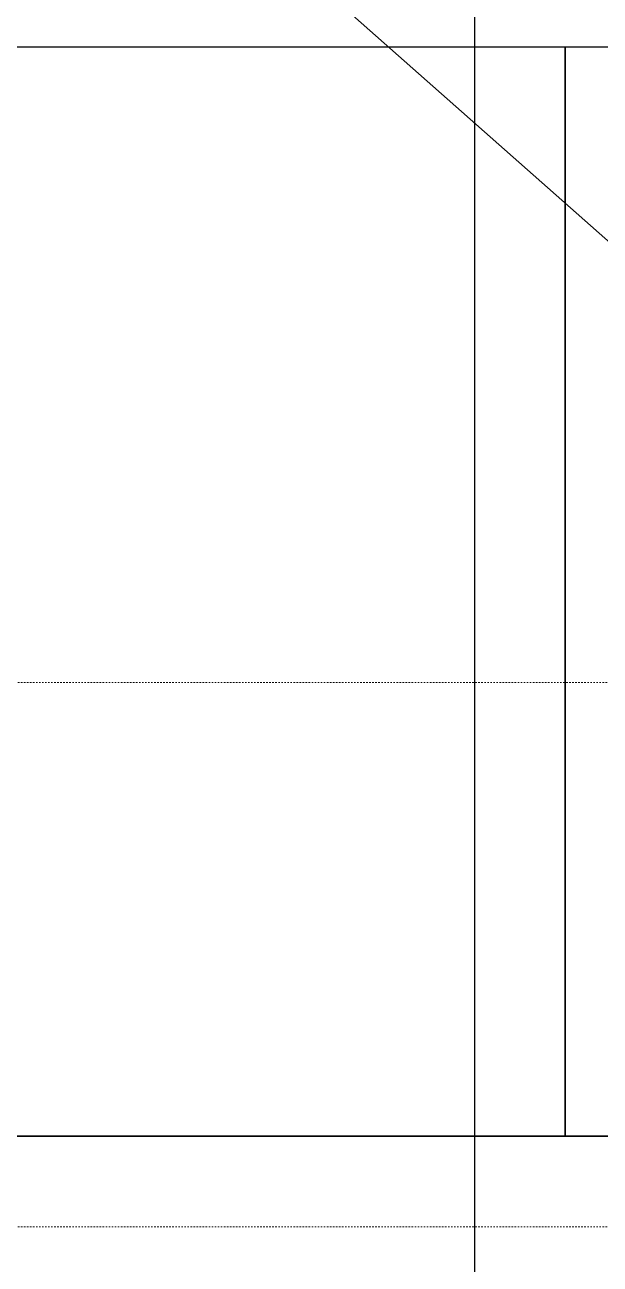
# Model space of a CAD drawing. Extents: x 225000 to 2157367, y 208400 to 840900.
# Drawn here: x 508030 to 508664, y 412861 to 414227 of the extents above; entities that cross this region are included whole.
import ezdxf

# ---------------------------------------------------------------- set-up
doc = ezdxf.new("R2010")
doc.units = 0
doc.header["$LTSCALE"] = 10
doc.linetypes.add('Data Center Layout_L20$0$HIDDENK1', pattern=[0.334, 0.167, -0.167])
doc.linetypes.add('XFDC20$0$HIDDEN2', pattern=[0.1875, 0.125, -0.0625])
doc.layers.add('Data Center Layout_L20$0$ARC', color=252, linetype='Continuous', lineweight=0)
for name, color, linetype in [('XFDC20$0$A-C-2800 (PH2)', 195, 'XFDC20$0$HIDDEN2'), ('XFM2P20L-DC$0$M-DUCT-TEXT-Line', 3, 'Continuous'), ('XFM2Q20-DC$0$RACK-DC1-600X1200', 6, 'Continuous')]:
    doc.layers.add(name, color=color, linetype=linetype)
doc.styles.add('XFM2P20L-DC$0$aa-txt', font='simplex.shx', dxfattribs={"width": 0.8, "bigfont": 'CHINA.shx'})
doc.dimstyles.new('XFM2P20L-DC$0$adim-100', dxfattribs={"dimscale": 100, "dimtxt": 0.25, "dimasz": 2.5, "dimexe": 0.1, "dimexo": 0.5, "dimgap": 0.15, "dimtad": 0, "dimdec": 4, "dimdsep": 46, "dimtxsty": 'XFM2P20L-DC$0$aa-txt', "dimcen": 2.5, "dimclrd": 256, "dimclre": 256, "dimclrt": 256, "dimadec": 0, "dimazin": 0, "dimtfac": 1, "dimtdec": 4, "dimtmove": 0, "dimatfit": 3, "dimfxl": 1, "dimtolj": 1, "dimtzin": 0, "dimarcsym": 0})

# ---------------------------------------------------------------- blocks, each defined once
blk = doc.blocks.new('Data Center Layout_L20')
blk.add_line((511825.59, 211202.31), (498925.59, 222602.31))
at = {"layer": 'Data Center Layout_L20$0$ARC', "linetype": 'Data Center Layout_L20$0$HIDDENK1'}
for p, q in [((510732.59, 213502.31), (507352.59, 213502.31)), ((510732.59, 212902.31), (507352.59, 212902.31))]:
    blk.add_line(p, q, dxfattribs=at)
blk = doc.blocks.new('XFDC20')
at = {"layer": 'XFDC20$0$A-C-2800 (PH2)', "ltscale": 0.3}
for p, q in [((508525.6, 222602.3), (508525.6, 211277.3)), ((498925.6, 214202.3), (511825.6, 214202.3)), ((498925.6, 213002.3), (511825.6, 213002.3))]:
    blk.add_line(p, q, dxfattribs=at)
blk = doc.blocks.new('XFM2Q20-DC')
at = {"layer": 'XFM2Q20-DC$0$RACK-DC1-600X1200'}
for p, q in [((508015.6, 214202.3), (508625.6, 214202.3)), ((508625.6, 214202.3), (508625.6, 213002.3)), ((508625.6, 213002.3), (508625.6, 213602.3))]:
    blk.add_line(p, q, dxfattribs=at)
for points in [[(508625.6, 213002.3), (508015.6, 213002.3), (508015.6, 214202.3), (508625.6, 214202.3)], [(509235.6, 213002.3), (508625.6, 213002.3), (508625.6, 214202.3), (509235.6, 214202.3)]]:
    blk.add_lwpolyline(points, close=True, dxfattribs=at)
blk = doc.blocks.new('XFM2P20L-DC')
at = {"layer": 'XFM2P20L-DC$0$M-DUCT-TEXT-Line'}
blk.add_leader([(507700.6, 213787.8), (508035.6, 211793.5), (508582.4, 211793.5)], dimstyle='XFM2P20L-DC$0$adim-100', dxfattribs=at)

msp = doc.modelspace()

# ---------------------------------------------------------------- block references
for name in ['XFM2P20L-DC', 'Data Center Layout_L20', 'XFDC20', 'XFM2Q20-DC']:
    msp.add_blockref(name, (0, 200000))

doc.saveas('drawing.dxf')
